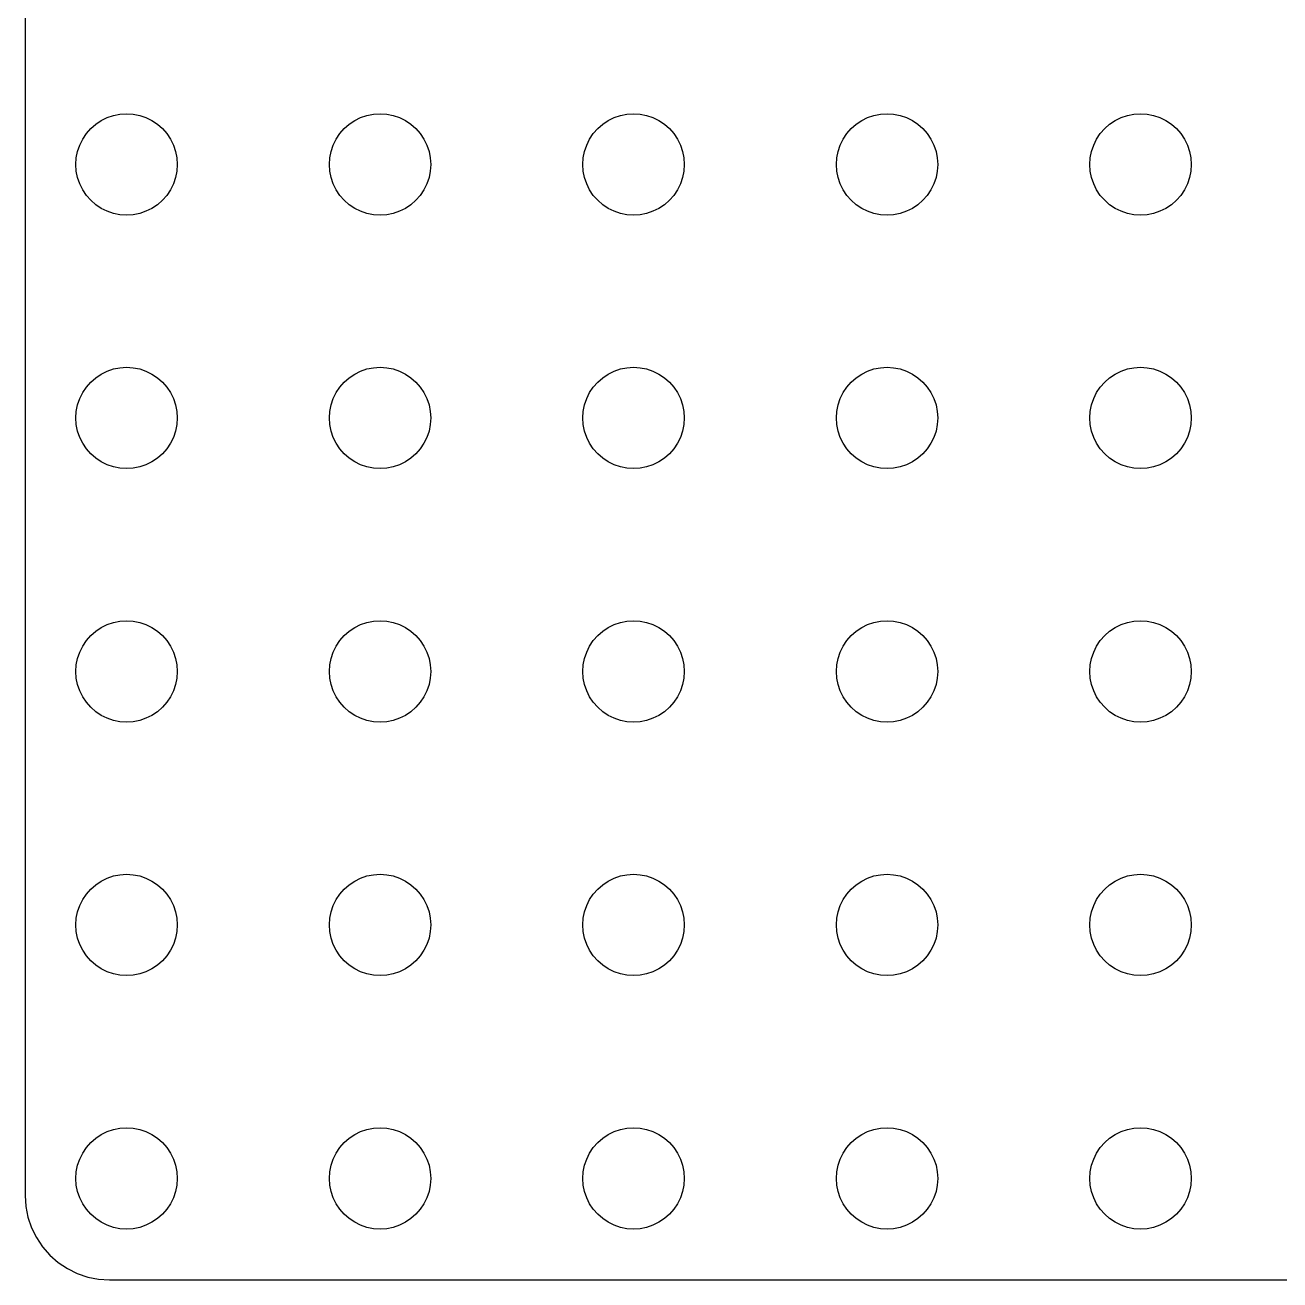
# Model space of a CAD drawing. Header units: metres. Extents: x -149 to 149, y -149 to 149.
# Drawn here: x -148.5 to -74.3, y -148.5 to -74.3 of the extents above; entities that cross this region are included whole.
import ezdxf

# ---------------------------------------------------------------- set-up
doc = ezdxf.new("R2010")
doc.units = ezdxf.units.M

msp = doc.modelspace()

# ---------------------------------------------------------------- linework, layer by layer
for p, q in [((-148.505, 143.505), (-148.505, -143.505)), ((-144.621, -80.3787), (-144.326, -80.1199)), ((-144.326, -80.1199), (-144, -79.9019)), ((-144, -79.9019), (-143.648, -79.7284)), ((-143.648, -79.7284), (-143.276, -79.6022)), ((-143.276, -79.6022), (-142.892, -79.5257)), ((-142.892, -79.5257), (-142.5, -79.5)), ((-142.5, -79.5), (-142.108, -79.5257)), ((-142.108, -79.5257), (-141.724, -79.6022)), ((-141.724, -79.6022), (-141.352, -79.7284)), ((-141.352, -79.7284), (-141, -79.9019)), ((-141, -79.9019), (-140.674, -80.1199)), ((-140.674, -80.1199), (-140.379, -80.3787)), ((-129.621, -80.3787), (-129.326, -80.1199)), ((-129.326, -80.1199), (-129, -79.9019)), ((-129, -79.9019), (-128.648, -79.7284)), ((-128.648, -79.7284), (-128.276, -79.6022)), ((-128.276, -79.6022), (-127.892, -79.5257)), ((-127.892, -79.5257), (-127.5, -79.5)), ((-127.5, -79.5), (-127.108, -79.5257)), ((-127.108, -79.5257), (-126.724, -79.6022)), ((-126.724, -79.6022), (-126.352, -79.7284)), ((-126.352, -79.7284), (-126, -79.9019)), ((-126, -79.9019), (-125.674, -80.1199)), ((-125.674, -80.1199), (-125.379, -80.3787)), ((-114.621, -80.3787), (-114.326, -80.1199)), ((-114.326, -80.1199), (-114, -79.9019)), ((-114, -79.9019), (-113.648, -79.7284)), ((-113.648, -79.7284), (-113.276, -79.6022)), ((-113.276, -79.6022), (-112.892, -79.5257)), ((-112.892, -79.5257), (-112.5, -79.5)), ((-112.5, -79.5), (-112.108, -79.5257)), ((-112.108, -79.5257), (-111.724, -79.6022)), ((-111.724, -79.6022), (-111.352, -79.7284)), ((-111.352, -79.7284), (-111, -79.9019)), ((-111, -79.9019), (-110.674, -80.1199)), ((-110.674, -80.1199), (-110.379, -80.3787)), ((-99.6213, -80.3787), (-99.3263, -80.1199)), ((-99.3263, -80.1199), (-99, -79.9019)), ((-99, -79.9019), (-98.648, -79.7284)), ((-98.648, -79.7284), (-98.2765, -79.6022)), ((-98.2765, -79.6022), (-97.8916, -79.5257)), ((-97.8916, -79.5257), (-97.5, -79.5)), ((-97.5, -79.5), (-97.1084, -79.5257)), ((-97.1084, -79.5257), (-96.7235, -79.6022)), ((-96.7235, -79.6022), (-96.3519, -79.7284)), ((-96.3519, -79.7284), (-96, -79.9019)), ((-96, -79.9019), (-95.6737, -80.1199)), ((-95.6737, -80.1199), (-95.3787, -80.3787)), ((-84.6213, -80.3787), (-84.3263, -80.1199)), ((-84.3263, -80.1199), (-84, -79.9019)), ((-84, -79.9019), (-83.648, -79.7284)), ((-83.648, -79.7284), (-83.2765, -79.6022)), ((-83.2765, -79.6022), (-82.8916, -79.5257)), ((-82.8916, -79.5257), (-82.5, -79.5)), ((-82.5, -79.5), (-82.1084, -79.5257)), ((-82.1084, -79.5257), (-81.7235, -79.6022)), ((-81.7235, -79.6022), (-81.3519, -79.7284)), ((-81.3519, -79.7284), (-81, -79.9019)), ((-81, -79.9019), (-80.6737, -80.1199)), ((-80.6737, -80.1199), (-80.3787, -80.3787)), ((-145.098, -81), (-144.88, -80.6737)), ((-144.88, -80.6737), (-144.621, -80.3787)), ((-140.379, -80.3787), (-140.12, -80.6737)), ((-140.12, -80.6737), (-139.902, -81)), ((-130.098, -81), (-129.88, -80.6737)), ((-129.88, -80.6737), (-129.621, -80.3787)), ((-125.379, -80.3787), (-125.12, -80.6737)), ((-125.12, -80.6737), (-124.902, -81)), ((-115.098, -81), (-114.88, -80.6737)), ((-114.88, -80.6737), (-114.621, -80.3787)), ((-110.379, -80.3787), (-110.12, -80.6737)), ((-110.12, -80.6737), (-109.902, -81)), ((-100.098, -81), (-99.8801, -80.6737)), ((-99.8801, -80.6737), (-99.6213, -80.3787)), ((-95.3787, -80.3787), (-95.1199, -80.6737)), ((-95.1199, -80.6737), (-94.9019, -81)), ((-85.0981, -81), (-84.8801, -80.6737)), ((-84.8801, -80.6737), (-84.6213, -80.3787)), ((-80.3787, -80.3787), (-80.1199, -80.6737)), ((-80.1199, -80.6737), (-79.9019, -81)), ((-145.398, -81.7235), (-145.272, -81.3519)), ((-145.272, -81.3519), (-145.098, -81)), ((-139.902, -81), (-139.728, -81.3519)), ((-139.728, -81.3519), (-139.602, -81.7235)), ((-130.398, -81.7235), (-130.272, -81.3519)), ((-130.272, -81.3519), (-130.098, -81)), ((-124.902, -81), (-124.728, -81.3519)), ((-124.728, -81.3519), (-124.602, -81.7235)), ((-115.398, -81.7235), (-115.272, -81.3519)), ((-115.272, -81.3519), (-115.098, -81)), ((-109.902, -81), (-109.728, -81.3519)), ((-109.728, -81.3519), (-109.602, -81.7235)), ((-100.398, -81.7235), (-100.272, -81.3519)), ((-100.272, -81.3519), (-100.098, -81)), ((-94.9019, -81), (-94.7284, -81.3519)), ((-94.7284, -81.3519), (-94.6022, -81.7235)), ((-85.3978, -81.7235), (-85.2716, -81.3519)), ((-85.2716, -81.3519), (-85.0981, -81)), ((-79.9019, -81), (-79.7284, -81.3519)), ((-79.7284, -81.3519), (-79.6022, -81.7235)), ((-145.5, -82.5), (-145.474, -82.1084)), ((-145.474, -82.1084), (-145.398, -81.7235)), ((-139.602, -81.7235), (-139.526, -82.1084)), ((-139.526, -82.1084), (-139.5, -82.5)), ((-130.5, -82.5), (-130.474, -82.1084)), ((-130.474, -82.1084), (-130.398, -81.7235)), ((-124.602, -81.7235), (-124.526, -82.1084)), ((-124.526, -82.1084), (-124.5, -82.5)), ((-115.5, -82.5), (-115.474, -82.1084)), ((-115.474, -82.1084), (-115.398, -81.7235)), ((-109.602, -81.7235), (-109.526, -82.1084)), ((-109.526, -82.1084), (-109.5, -82.5)), ((-100.5, -82.5), (-100.474, -82.1084)), ((-100.474, -82.1084), (-100.398, -81.7235)), ((-94.6022, -81.7235), (-94.5257, -82.1084)), ((-94.5257, -82.1084), (-94.5, -82.5)), ((-85.5, -82.5), (-85.4743, -82.1084)), ((-85.4743, -82.1084), (-85.3978, -81.7235)), ((-79.6022, -81.7235), (-79.5257, -82.1084)), ((-79.5257, -82.1084), (-79.5, -82.5)), ((-145.474, -82.8916), (-145.5, -82.5)), ((-145.398, -83.2765), (-145.474, -82.8916)), ((-139.526, -82.8916), (-139.602, -83.2765)), ((-139.5, -82.5), (-139.526, -82.8916)), ((-130.474, -82.8916), (-130.5, -82.5)), ((-130.398, -83.2765), (-130.474, -82.8916)), ((-124.526, -82.8916), (-124.602, -83.2765)), ((-124.5, -82.5), (-124.526, -82.8916)), ((-115.474, -82.8916), (-115.5, -82.5)), ((-115.398, -83.2765), (-115.474, -82.8916)), ((-109.526, -82.8916), (-109.602, -83.2765)), ((-109.5, -82.5), (-109.526, -82.8916)), ((-100.474, -82.8916), (-100.5, -82.5)), ((-100.398, -83.2765), (-100.474, -82.8916)), ((-94.5257, -82.8916), (-94.6022, -83.2765)), ((-94.5, -82.5), (-94.5257, -82.8916)), ((-85.4743, -82.8916), (-85.5, -82.5)), ((-85.3978, -83.2765), (-85.4743, -82.8916)), ((-79.5257, -82.8916), (-79.6022, -83.2765)), ((-79.5, -82.5), (-79.5257, -82.8916)), ((-145.272, -83.648), (-145.398, -83.2765)), ((-145.098, -84), (-145.272, -83.648)), ((-139.728, -83.648), (-139.902, -84)), ((-139.602, -83.2765), (-139.728, -83.648)), ((-130.272, -83.648), (-130.398, -83.2765)), ((-130.098, -84), (-130.272, -83.648)), ((-124.728, -83.648), (-124.902, -84)), ((-124.602, -83.2765), (-124.728, -83.648)), ((-115.272, -83.648), (-115.398, -83.2765)), ((-115.098, -84), (-115.272, -83.648)), ((-109.728, -83.648), (-109.902, -84)), ((-109.602, -83.2765), (-109.728, -83.648)), ((-100.272, -83.648), (-100.398, -83.2765)), ((-100.098, -84), (-100.272, -83.648)), ((-94.7284, -83.648), (-94.9019, -84)), ((-94.6022, -83.2765), (-94.7284, -83.648)), ((-85.2716, -83.648), (-85.3978, -83.2765)), ((-85.0981, -84), (-85.2716, -83.648)), ((-79.7284, -83.648), (-79.9019, -84)), ((-79.6022, -83.2765), (-79.7284, -83.648)), ((-144.88, -84.3263), (-145.098, -84)), ((-144.621, -84.6213), (-144.88, -84.3263)), ((-144.326, -84.8801), (-144.621, -84.6213)), ((-140.379, -84.6213), (-140.674, -84.8801)), ((-140.12, -84.3263), (-140.379, -84.6213)), ((-139.902, -84), (-140.12, -84.3263)), ((-129.88, -84.3263), (-130.098, -84)), ((-129.621, -84.6213), (-129.88, -84.3263)), ((-129.326, -84.8801), (-129.621, -84.6213)), ((-125.379, -84.6213), (-125.674, -84.8801)), ((-125.12, -84.3263), (-125.379, -84.6213)), ((-124.902, -84), (-125.12, -84.3263)), ((-114.88, -84.3263), (-115.098, -84)), ((-114.621, -84.6213), (-114.88, -84.3263)), ((-114.326, -84.8801), (-114.621, -84.6213)), ((-110.379, -84.6213), (-110.674, -84.8801)), ((-110.12, -84.3263), (-110.379, -84.6213)), ((-109.902, -84), (-110.12, -84.3263)), ((-99.8801, -84.3263), (-100.098, -84)), ((-99.6213, -84.6213), (-99.8801, -84.3263)), ((-99.3263, -84.8801), (-99.6213, -84.6213)), ((-95.3787, -84.6213), (-95.6737, -84.8801)), ((-95.1199, -84.3263), (-95.3787, -84.6213)), ((-94.9019, -84), (-95.1199, -84.3263)), ((-84.8801, -84.3263), (-85.0981, -84)), ((-84.6213, -84.6213), (-84.8801, -84.3263)), ((-84.3263, -84.8801), (-84.6213, -84.6213)), ((-80.3787, -84.6213), (-80.6737, -84.8801)), ((-80.1199, -84.3263), (-80.3787, -84.6213)), ((-79.9019, -84), (-80.1199, -84.3263)), ((-144, -85.0981), (-144.326, -84.8801)), ((-143.648, -85.2716), (-144, -85.0981)), ((-143.276, -85.3978), (-143.648, -85.2716)), ((-141.352, -85.2716), (-141.724, -85.3978)), ((-141, -85.0981), (-141.352, -85.2716)), ((-140.674, -84.8801), (-141, -85.0981)), ((-129, -85.0981), (-129.326, -84.8801)), ((-128.648, -85.2716), (-129, -85.0981)), ((-128.276, -85.3978), (-128.648, -85.2716)), ((-126.352, -85.2716), (-126.724, -85.3978)), ((-126, -85.0981), (-126.352, -85.2716)), ((-125.674, -84.8801), (-126, -85.0981)), ((-114, -85.0981), (-114.326, -84.8801)), ((-113.648, -85.2716), (-114, -85.0981)), ((-113.276, -85.3978), (-113.648, -85.2716)), ((-111.352, -85.2716), (-111.724, -85.3978)), ((-111, -85.0981), (-111.352, -85.2716)), ((-110.674, -84.8801), (-111, -85.0981)), ((-99, -85.0981), (-99.3263, -84.8801)), ((-98.648, -85.2716), (-99, -85.0981)), ((-98.2765, -85.3978), (-98.648, -85.2716)), ((-96.3519, -85.2716), (-96.7235, -85.3978)), ((-96, -85.0981), (-96.3519, -85.2716)), ((-95.6737, -84.8801), (-96, -85.0981)), ((-84, -85.0981), (-84.3263, -84.8801)), ((-83.648, -85.2716), (-84, -85.0981)), ((-83.2765, -85.3978), (-83.648, -85.2716)), ((-81.3519, -85.2716), (-81.7235, -85.3978)), ((-81, -85.0981), (-81.3519, -85.2716)), ((-80.6737, -84.8801), (-81, -85.0981)), ((-142.892, -85.4743), (-143.276, -85.3978)), ((-142.5, -85.5), (-142.892, -85.4743)), ((-142.108, -85.4743), (-142.5, -85.5)), ((-141.724, -85.3978), (-142.108, -85.4743)), ((-127.892, -85.4743), (-128.276, -85.3978)), ((-127.5, -85.5), (-127.892, -85.4743)), ((-127.108, -85.4743), (-127.5, -85.5)), ((-126.724, -85.3978), (-127.108, -85.4743)), ((-112.892, -85.4743), (-113.276, -85.3978)), ((-112.5, -85.5), (-112.892, -85.4743)), ((-112.108, -85.4743), (-112.5, -85.5)), ((-111.724, -85.3978), (-112.108, -85.4743)), ((-97.8916, -85.4743), (-98.2765, -85.3978)), ((-97.5, -85.5), (-97.8916, -85.4743)), ((-97.1084, -85.4743), (-97.5, -85.5)), ((-96.7235, -85.3978), (-97.1084, -85.4743)), ((-82.8916, -85.4743), (-83.2765, -85.3978)), ((-82.5, -85.5), (-82.8916, -85.4743)), ((-82.1084, -85.4743), (-82.5, -85.5)), ((-81.7235, -85.3978), (-82.1084, -85.4743)), ((-144.326, -95.1199), (-144, -94.9019)), ((-144, -94.9019), (-143.648, -94.7284)), ((-143.648, -94.7284), (-143.276, -94.6022)), ((-143.276, -94.6022), (-142.892, -94.5257)), ((-142.892, -94.5257), (-142.5, -94.5)), ((-142.5, -94.5), (-142.108, -94.5257)), ((-142.108, -94.5257), (-141.724, -94.6022)), ((-141.724, -94.6022), (-141.352, -94.7284)), ((-141.352, -94.7284), (-141, -94.9019)), ((-141, -94.9019), (-140.674, -95.1199)), ((-129.326, -95.1199), (-129, -94.9019)), ((-129, -94.9019), (-128.648, -94.7284)), ((-128.648, -94.7284), (-128.276, -94.6022)), ((-128.276, -94.6022), (-127.892, -94.5257)), ((-127.892, -94.5257), (-127.5, -94.5)), ((-127.5, -94.5), (-127.108, -94.5257)), ((-127.108, -94.5257), (-126.724, -94.6022)), ((-126.724, -94.6022), (-126.352, -94.7284)), ((-126.352, -94.7284), (-126, -94.9019)), ((-126, -94.9019), (-125.674, -95.1199)), ((-114.326, -95.1199), (-114, -94.9019)), ((-114, -94.9019), (-113.648, -94.7284)), ((-113.648, -94.7284), (-113.276, -94.6022)), ((-113.276, -94.6022), (-112.892, -94.5257)), ((-112.892, -94.5257), (-112.5, -94.5)), ((-112.5, -94.5), (-112.108, -94.5257)), ((-112.108, -94.5257), (-111.724, -94.6022)), ((-111.724, -94.6022), (-111.352, -94.7284)), ((-111.352, -94.7284), (-111, -94.9019)), ((-111, -94.9019), (-110.674, -95.1199)), ((-99.3263, -95.1199), (-99, -94.9019)), ((-99, -94.9019), (-98.648, -94.7284)), ((-98.648, -94.7284), (-98.2765, -94.6022)), ((-98.2765, -94.6022), (-97.8916, -94.5257)), ((-97.8916, -94.5257), (-97.5, -94.5)), ((-97.5, -94.5), (-97.1084, -94.5257)), ((-97.1084, -94.5257), (-96.7235, -94.6022)), ((-96.7235, -94.6022), (-96.3519, -94.7284)), ((-96.3519, -94.7284), (-96, -94.9019)), ((-96, -94.9019), (-95.6737, -95.1199)), ((-84.3263, -95.1199), (-84, -94.9019)), ((-84, -94.9019), (-83.648, -94.7284)), ((-83.648, -94.7284), (-83.2765, -94.6022)), ((-83.2765, -94.6022), (-82.8916, -94.5257)), ((-82.8916, -94.5257), (-82.5, -94.5)), ((-82.5, -94.5), (-82.1084, -94.5257)), ((-82.1084, -94.5257), (-81.7235, -94.6022)), ((-81.7235, -94.6022), (-81.3519, -94.7284)), ((-81.3519, -94.7284), (-81, -94.9019)), ((-81, -94.9019), (-80.6737, -95.1199)), ((-145.098, -96), (-144.88, -95.6737)), ((-144.88, -95.6737), (-144.621, -95.3787)), ((-144.621, -95.3787), (-144.326, -95.1199)), ((-140.674, -95.1199), (-140.379, -95.3787)), ((-140.379, -95.3787), (-140.12, -95.6737)), ((-140.12, -95.6737), (-139.902, -96)), ((-130.098, -96), (-129.88, -95.6737)), ((-129.88, -95.6737), (-129.621, -95.3787)), ((-129.621, -95.3787), (-129.326, -95.1199)), ((-125.674, -95.1199), (-125.379, -95.3787)), ((-125.379, -95.3787), (-125.12, -95.6737)), ((-125.12, -95.6737), (-124.902, -96)), ((-115.098, -96), (-114.88, -95.6737)), ((-114.88, -95.6737), (-114.621, -95.3787)), ((-114.621, -95.3787), (-114.326, -95.1199)), ((-110.674, -95.1199), (-110.379, -95.3787)), ((-110.379, -95.3787), (-110.12, -95.6737)), ((-110.12, -95.6737), (-109.902, -96)), ((-100.098, -96), (-99.8801, -95.6737)), ((-99.8801, -95.6737), (-99.6213, -95.3787)), ((-99.6213, -95.3787), (-99.3263, -95.1199)), ((-95.6737, -95.1199), (-95.3787, -95.3787)), ((-95.3787, -95.3787), (-95.1199, -95.6737)), ((-95.1199, -95.6737), (-94.9019, -96)), ((-85.0981, -96), (-84.8801, -95.6737)), ((-84.8801, -95.6737), (-84.6213, -95.3787)), ((-84.6213, -95.3787), (-84.3263, -95.1199)), ((-80.6737, -95.1199), (-80.3787, -95.3787)), ((-80.3787, -95.3787), (-80.1199, -95.6737)), ((-80.1199, -95.6737), (-79.9019, -96)), ((-145.398, -96.7235), (-145.272, -96.3519)), ((-145.272, -96.3519), (-145.098, -96)), ((-139.902, -96), (-139.728, -96.3519)), ((-139.728, -96.3519), (-139.602, -96.7235)), ((-130.398, -96.7235), (-130.272, -96.3519)), ((-130.272, -96.3519), (-130.098, -96)), ((-124.902, -96), (-124.728, -96.3519)), ((-124.728, -96.3519), (-124.602, -96.7235)), ((-115.398, -96.7235), (-115.272, -96.3519)), ((-115.272, -96.3519), (-115.098, -96)), ((-109.902, -96), (-109.728, -96.3519)), ((-109.728, -96.3519), (-109.602, -96.7235)), ((-100.398, -96.7235), (-100.272, -96.3519)), ((-100.272, -96.3519), (-100.098, -96)), ((-94.9019, -96), (-94.7284, -96.3519)), ((-94.7284, -96.3519), (-94.6022, -96.7235)), ((-85.3978, -96.7235), (-85.2716, -96.3519)), ((-85.2716, -96.3519), (-85.0981, -96)), ((-79.9019, -96), (-79.7284, -96.3519)), ((-79.7284, -96.3519), (-79.6022, -96.7235)), ((-145.5, -97.5), (-145.474, -97.1084)), ((-145.474, -97.1084), (-145.398, -96.7235)), ((-139.602, -96.7235), (-139.526, -97.1084)), ((-139.526, -97.1084), (-139.5, -97.5)), ((-130.5, -97.5), (-130.474, -97.1084)), ((-130.474, -97.1084), (-130.398, -96.7235)), ((-124.602, -96.7235), (-124.526, -97.1084)), ((-124.526, -97.1084), (-124.5, -97.5)), ((-115.5, -97.5), (-115.474, -97.1084)), ((-115.474, -97.1084), (-115.398, -96.7235)), ((-109.602, -96.7235), (-109.526, -97.1084)), ((-109.526, -97.1084), (-109.5, -97.5)), ((-100.5, -97.5), (-100.474, -97.1084)), ((-100.474, -97.1084), (-100.398, -96.7235)), ((-94.6022, -96.7235), (-94.5257, -97.1084)), ((-94.5257, -97.1084), (-94.5, -97.5)), ((-85.5, -97.5), (-85.4743, -97.1084)), ((-85.4743, -97.1084), (-85.3978, -96.7235)), ((-79.6022, -96.7235), (-79.5257, -97.1084)), ((-79.5257, -97.1084), (-79.5, -97.5)), ((-145.474, -97.8916), (-145.5, -97.5)), ((-145.398, -98.2765), (-145.474, -97.8916)), ((-139.526, -97.8916), (-139.602, -98.2765)), ((-139.5, -97.5), (-139.526, -97.8916)), ((-130.474, -97.8916), (-130.5, -97.5)), ((-130.398, -98.2765), (-130.474, -97.8916)), ((-124.526, -97.8916), (-124.602, -98.2765)), ((-124.5, -97.5), (-124.526, -97.8916)), ((-115.474, -97.8916), (-115.5, -97.5)), ((-115.398, -98.2765), (-115.474, -97.8916)), ((-109.526, -97.8916), (-109.602, -98.2765)), ((-109.5, -97.5), (-109.526, -97.8916)), ((-100.474, -97.8916), (-100.5, -97.5)), ((-100.398, -98.2765), (-100.474, -97.8916)), ((-94.5257, -97.8916), (-94.6022, -98.2765)), ((-94.5, -97.5), (-94.5257, -97.8916)), ((-85.4743, -97.8916), (-85.5, -97.5)), ((-85.3978, -98.2765), (-85.4743, -97.8916)), ((-79.5257, -97.8916), (-79.6022, -98.2765)), ((-79.5, -97.5), (-79.5257, -97.8916)), ((-145.272, -98.648), (-145.398, -98.2765)), ((-145.098, -99), (-145.272, -98.648)), ((-139.728, -98.648), (-139.902, -99)), ((-139.602, -98.2765), (-139.728, -98.648)), ((-130.272, -98.648), (-130.398, -98.2765)), ((-130.098, -99), (-130.272, -98.648)), ((-124.728, -98.648), (-124.902, -99)), ((-124.602, -98.2765), (-124.728, -98.648)), ((-115.272, -98.648), (-115.398, -98.2765)), ((-115.098, -99), (-115.272, -98.648)), ((-109.728, -98.648), (-109.902, -99)), ((-109.602, -98.2765), (-109.728, -98.648)), ((-100.272, -98.648), (-100.398, -98.2765)), ((-100.098, -99), (-100.272, -98.648)), ((-94.7284, -98.648), (-94.9019, -99)), ((-94.6022, -98.2765), (-94.7284, -98.648)), ((-85.2716, -98.648), (-85.3978, -98.2765)), ((-85.0981, -99), (-85.2716, -98.648)), ((-79.7284, -98.648), (-79.9019, -99)), ((-79.6022, -98.2765), (-79.7284, -98.648)), ((-144.88, -99.3263), (-145.098, -99)), ((-144.621, -99.6213), (-144.88, -99.3263)), ((-140.12, -99.3263), (-140.379, -99.6213)), ((-139.902, -99), (-140.12, -99.3263)), ((-129.88, -99.3263), (-130.098, -99)), ((-129.621, -99.6213), (-129.88, -99.3263)), ((-125.12, -99.3263), (-125.379, -99.6213)), ((-124.902, -99), (-125.12, -99.3263)), ((-114.88, -99.3263), (-115.098, -99)), ((-114.621, -99.6213), (-114.88, -99.3263)), ((-110.12, -99.3263), (-110.379, -99.6213)), ((-109.902, -99), (-110.12, -99.3263)), ((-99.8801, -99.3263), (-100.098, -99)), ((-99.6213, -99.6213), (-99.8801, -99.3263)), ((-95.1199, -99.3263), (-95.3787, -99.6213)), ((-94.9019, -99), (-95.1199, -99.3263)), ((-84.8801, -99.3263), (-85.0981, -99)), ((-84.6213, -99.6213), (-84.8801, -99.3263)), ((-80.1199, -99.3263), (-80.3787, -99.6213)), ((-79.9019, -99), (-80.1199, -99.3263)), ((-144.326, -99.8801), (-144.621, -99.6213)), ((-144, -100.098), (-144.326, -99.8801)), ((-143.648, -100.272), (-144, -100.098)), ((-141, -100.098), (-141.352, -100.272)), ((-140.674, -99.8801), (-141, -100.098)), ((-140.379, -99.6213), (-140.674, -99.8801)), ((-129.326, -99.8801), (-129.621, -99.6213)), ((-129, -100.098), (-129.326, -99.8801)), ((-128.648, -100.272), (-129, -100.098)), ((-126, -100.098), (-126.352, -100.272)), ((-125.674, -99.8801), (-126, -100.098)), ((-125.379, -99.6213), (-125.674, -99.8801)), ((-114.326, -99.8801), (-114.621, -99.6213)), ((-114, -100.098), (-114.326, -99.8801)), ((-113.648, -100.272), (-114, -100.098)), ((-111, -100.098), (-111.352, -100.272)), ((-110.674, -99.8801), (-111, -100.098)), ((-110.379, -99.6213), (-110.674, -99.8801)), ((-99.3263, -99.8801), (-99.6213, -99.6213)), ((-99, -100.098), (-99.3263, -99.8801)), ((-98.648, -100.272), (-99, -100.098)), ((-96, -100.098), (-96.3519, -100.272)), ((-95.6737, -99.8801), (-96, -100.098)), ((-95.3787, -99.6213), (-95.6737, -99.8801)), ((-84.3263, -99.8801), (-84.6213, -99.6213)), ((-84, -100.098), (-84.3263, -99.8801)), ((-83.648, -100.272), (-84, -100.098)), ((-81, -100.098), (-81.3519, -100.272)), ((-80.6737, -99.8801), (-81, -100.098)), ((-80.3787, -99.6213), (-80.6737, -99.8801)), ((-143.276, -100.398), (-143.648, -100.272)), ((-142.892, -100.474), (-143.276, -100.398)), ((-142.5, -100.5), (-142.892, -100.474)), ((-142.108, -100.474), (-142.5, -100.5)), ((-141.724, -100.398), (-142.108, -100.474)), ((-141.352, -100.272), (-141.724, -100.398)), ((-128.276, -100.398), (-128.648, -100.272)), ((-127.892, -100.474), (-128.276, -100.398)), ((-127.5, -100.5), (-127.892, -100.474)), ((-127.108, -100.474), (-127.5, -100.5)), ((-126.724, -100.398), (-127.108, -100.474)), ((-126.352, -100.272), (-126.724, -100.398)), ((-113.276, -100.398), (-113.648, -100.272)), ((-112.892, -100.474), (-113.276, -100.398)), ((-112.5, -100.5), (-112.892, -100.474)), ((-112.108, -100.474), (-112.5, -100.5)), ((-111.724, -100.398), (-112.108, -100.474)), ((-111.352, -100.272), (-111.724, -100.398)), ((-98.2765, -100.398), (-98.648, -100.272)), ((-97.8916, -100.474), (-98.2765, -100.398)), ((-97.5, -100.5), (-97.8916, -100.474)), ((-97.1084, -100.474), (-97.5, -100.5)), ((-96.7235, -100.398), (-97.1084, -100.474)), ((-96.3519, -100.272), (-96.7235, -100.398)), ((-83.2765, -100.398), (-83.648, -100.272)), ((-82.8916, -100.474), (-83.2765, -100.398)), ((-82.5, -100.5), (-82.8916, -100.474)), ((-82.1084, -100.474), (-82.5, -100.5)), ((-81.7235, -100.398), (-82.1084, -100.474)), ((-81.3519, -100.272), (-81.7235, -100.398)), ((-144, -109.902), (-143.648, -109.728)), ((-143.648, -109.728), (-143.276, -109.602)), ((-143.276, -109.602), (-142.892, -109.526)), ((-142.892, -109.526), (-142.5, -109.5)), ((-142.5, -109.5), (-142.108, -109.526)), ((-142.108, -109.526), (-141.724, -109.602)), ((-141.724, -109.602), (-141.352, -109.728)), ((-141.352, -109.728), (-141, -109.902)), ((-129, -109.902), (-128.648, -109.728)), ((-128.648, -109.728), (-128.276, -109.602)), ((-128.276, -109.602), (-127.892, -109.526)), ((-127.892, -109.526), (-127.5, -109.5)), ((-127.5, -109.5), (-127.108, -109.526)), ((-127.108, -109.526), (-126.724, -109.602)), ((-126.724, -109.602), (-126.352, -109.728)), ((-126.352, -109.728), (-126, -109.902)), ((-114, -109.902), (-113.648, -109.728)), ((-113.648, -109.728), (-113.276, -109.602)), ((-113.276, -109.602), (-112.892, -109.526)), ((-112.892, -109.526), (-112.5, -109.5)), ((-112.5, -109.5), (-112.108, -109.526)), ((-112.108, -109.526), (-111.724, -109.602)), ((-111.724, -109.602), (-111.352, -109.728)), ((-111.352, -109.728), (-111, -109.902)), ((-99, -109.902), (-98.648, -109.728)), ((-98.648, -109.728), (-98.2765, -109.602)), ((-98.2765, -109.602), (-97.8916, -109.526)), ((-97.8916, -109.526), (-97.5, -109.5)), ((-97.5, -109.5), (-97.1084, -109.526)), ((-97.1084, -109.526), (-96.7235, -109.602)), ((-96.7235, -109.602), (-96.3519, -109.728)), ((-96.3519, -109.728), (-96, -109.902)), ((-84, -109.902), (-83.648, -109.728)), ((-83.648, -109.728), (-83.2765, -109.602)), ((-83.2765, -109.602), (-82.8916, -109.526)), ((-82.8916, -109.526), (-82.5, -109.5)), ((-82.5, -109.5), (-82.1084, -109.526)), ((-82.1084, -109.526), (-81.7235, -109.602)), ((-81.7235, -109.602), (-81.3519, -109.728)), ((-81.3519, -109.728), (-81, -109.902)), ((-144.88, -110.674), (-144.621, -110.379)), ((-144.621, -110.379), (-144.326, -110.12)), ((-144.326, -110.12), (-144, -109.902)), ((-141, -109.902), (-140.674, -110.12)), ((-140.674, -110.12), (-140.379, -110.379)), ((-140.379, -110.379), (-140.12, -110.674)), ((-129.88, -110.674), (-129.621, -110.379)), ((-129.621, -110.379), (-129.326, -110.12)), ((-129.326, -110.12), (-129, -109.902)), ((-126, -109.902), (-125.674, -110.12)), ((-125.674, -110.12), (-125.379, -110.379)), ((-125.379, -110.379), (-125.12, -110.674)), ((-114.88, -110.674), (-114.621, -110.379)), ((-114.621, -110.379), (-114.326, -110.12)), ((-114.326, -110.12), (-114, -109.902)), ((-111, -109.902), (-110.674, -110.12)), ((-110.674, -110.12), (-110.379, -110.379)), ((-110.379, -110.379), (-110.12, -110.674)), ((-99.8801, -110.674), (-99.6213, -110.379)), ((-99.6213, -110.379), (-99.3263, -110.12)), ((-99.3263, -110.12), (-99, -109.902)), ((-96, -109.902), (-95.6737, -110.12)), ((-95.6737, -110.12), (-95.3787, -110.379)), ((-95.3787, -110.379), (-95.1199, -110.674)), ((-84.8801, -110.674), (-84.6213, -110.379)), ((-84.6213, -110.379), (-84.3263, -110.12)), ((-84.3263, -110.12), (-84, -109.902)), ((-81, -109.902), (-80.6737, -110.12)), ((-80.6737, -110.12), (-80.3787, -110.379)), ((-80.3787, -110.379), (-80.1199, -110.674)), ((-145.398, -111.724), (-145.272, -111.352)), ((-145.272, -111.352), (-145.098, -111)), ((-145.098, -111), (-144.88, -110.674)), ((-140.12, -110.674), (-139.902, -111)), ((-139.902, -111), (-139.728, -111.352)), ((-139.728, -111.352), (-139.602, -111.724)), ((-130.398, -111.724), (-130.272, -111.352)), ((-130.272, -111.352), (-130.098, -111)), ((-130.098, -111), (-129.88, -110.674)), ((-125.12, -110.674), (-124.902, -111)), ((-124.902, -111), (-124.728, -111.352)), ((-124.728, -111.352), (-124.602, -111.724)), ((-115.398, -111.724), (-115.272, -111.352)), ((-115.272, -111.352), (-115.098, -111)), ((-115.098, -111), (-114.88, -110.674)), ((-110.12, -110.674), (-109.902, -111)), ((-109.902, -111), (-109.728, -111.352)), ((-109.728, -111.352), (-109.602, -111.724)), ((-100.398, -111.724), (-100.272, -111.352)), ((-100.272, -111.352), (-100.098, -111)), ((-100.098, -111), (-99.8801, -110.674)), ((-95.1199, -110.674), (-94.9019, -111)), ((-94.9019, -111), (-94.7284, -111.352)), ((-94.7284, -111.352), (-94.6022, -111.724)), ((-85.3978, -111.724), (-85.2716, -111.352)), ((-85.2716, -111.352), (-85.0981, -111)), ((-85.0981, -111), (-84.8801, -110.674)), ((-80.1199, -110.674), (-79.9019, -111)), ((-79.9019, -111), (-79.7284, -111.352)), ((-79.7284, -111.352), (-79.6022, -111.724)), ((-145.5, -112.5), (-145.474, -112.108)), ((-145.474, -112.108), (-145.398, -111.724)), ((-139.602, -111.724), (-139.526, -112.108)), ((-139.526, -112.108), (-139.5, -112.5)), ((-130.5, -112.5), (-130.474, -112.108)), ((-130.474, -112.108), (-130.398, -111.724)), ((-124.602, -111.724), (-124.526, -112.108)), ((-124.526, -112.108), (-124.5, -112.5)), ((-115.5, -112.5), (-115.474, -112.108)), ((-115.474, -112.108), (-115.398, -111.724)), ((-109.602, -111.724), (-109.526, -112.108)), ((-109.526, -112.108), (-109.5, -112.5)), ((-100.5, -112.5), (-100.474, -112.108)), ((-100.474, -112.108), (-100.398, -111.724)), ((-94.6022, -111.724), (-94.5257, -112.108)), ((-94.5257, -112.108), (-94.5, -112.5)), ((-85.5, -112.5), (-85.4743, -112.108)), ((-85.4743, -112.108), (-85.3978, -111.724)), ((-79.6022, -111.724), (-79.5257, -112.108)), ((-79.5257, -112.108), (-79.5, -112.5)), ((-145.474, -112.892), (-145.5, -112.5)), ((-139.5, -112.5), (-139.526, -112.892)), ((-130.474, -112.892), (-130.5, -112.5)), ((-124.5, -112.5), (-124.526, -112.892)), ((-115.474, -112.892), (-115.5, -112.5)), ((-109.5, -112.5), (-109.526, -112.892)), ((-100.474, -112.892), (-100.5, -112.5)), ((-94.5, -112.5), (-94.5257, -112.892)), ((-85.4743, -112.892), (-85.5, -112.5)), ((-79.5, -112.5), (-79.5257, -112.892)), ((-145.398, -113.276), (-145.474, -112.892)), ((-145.272, -113.648), (-145.398, -113.276)), ((-139.602, -113.276), (-139.728, -113.648)), ((-139.526, -112.892), (-139.602, -113.276)), ((-130.398, -113.276), (-130.474, -112.892)), ((-130.272, -113.648), (-130.398, -113.276)), ((-124.602, -113.276), (-124.728, -113.648)), ((-124.526, -112.892), (-124.602, -113.276)), ((-115.398, -113.276), (-115.474, -112.892)), ((-115.272, -113.648), (-115.398, -113.276)), ((-109.602, -113.276), (-109.728, -113.648)), ((-109.526, -112.892), (-109.602, -113.276)), ((-100.398, -113.276), (-100.474, -112.892)), ((-100.272, -113.648), (-100.398, -113.276)), ((-94.6022, -113.276), (-94.7284, -113.648)), ((-94.5257, -112.892), (-94.6022, -113.276)), ((-85.3978, -113.276), (-85.4743, -112.892)), ((-85.2716, -113.648), (-85.3978, -113.276)), ((-79.6022, -113.276), (-79.7284, -113.648)), ((-79.5257, -112.892), (-79.6022, -113.276)), ((-145.098, -114), (-145.272, -113.648)), ((-144.88, -114.326), (-145.098, -114)), ((-144.621, -114.621), (-144.88, -114.326)), ((-140.12, -114.326), (-140.379, -114.621)), ((-139.902, -114), (-140.12, -114.326)), ((-139.728, -113.648), (-139.902, -114)), ((-130.098, -114), (-130.272, -113.648)), ((-129.88, -114.326), (-130.098, -114)), ((-129.621, -114.621), (-129.88, -114.326)), ((-125.12, -114.326), (-125.379, -114.621)), ((-124.902, -114), (-125.12, -114.326)), ((-124.728, -113.648), (-124.902, -114)), ((-115.098, -114), (-115.272, -113.648)), ((-114.88, -114.326), (-115.098, -114)), ((-114.621, -114.621), (-114.88, -114.326)), ((-110.12, -114.326), (-110.379, -114.621)), ((-109.902, -114), (-110.12, -114.326)), ((-109.728, -113.648), (-109.902, -114)), ((-100.098, -114), (-100.272, -113.648)), ((-99.8801, -114.326), (-100.098, -114)), ((-99.6213, -114.621), (-99.8801, -114.326)), ((-95.1199, -114.326), (-95.3787, -114.621)), ((-94.9019, -114), (-95.1199, -114.326)), ((-94.7284, -113.648), (-94.9019, -114)), ((-85.0981, -114), (-85.2716, -113.648)), ((-84.8801, -114.326), (-85.0981, -114)), ((-84.6213, -114.621), (-84.8801, -114.326)), ((-80.1199, -114.326), (-80.3787, -114.621)), ((-79.9019, -114), (-80.1199, -114.326)), ((-79.7284, -113.648), (-79.9019, -114)), ((-144.326, -114.88), (-144.621, -114.621)), ((-144, -115.098), (-144.326, -114.88)), ((-140.674, -114.88), (-141, -115.098)), ((-140.379, -114.621), (-140.674, -114.88)), ((-129.326, -114.88), (-129.621, -114.621)), ((-129, -115.098), (-129.326, -114.88)), ((-125.674, -114.88), (-126, -115.098)), ((-125.379, -114.621), (-125.674, -114.88)), ((-114.326, -114.88), (-114.621, -114.621)), ((-114, -115.098), (-114.326, -114.88)), ((-110.674, -114.88), (-111, -115.098)), ((-110.379, -114.621), (-110.674, -114.88)), ((-99.3263, -114.88), (-99.6213, -114.621)), ((-99, -115.098), (-99.3263, -114.88)), ((-95.6737, -114.88), (-96, -115.098)), ((-95.3787, -114.621), (-95.6737, -114.88)), ((-84.3263, -114.88), (-84.6213, -114.621)), ((-84, -115.098), (-84.3263, -114.88)), ((-80.6737, -114.88), (-81, -115.098)), ((-80.3787, -114.621), (-80.6737, -114.88)), ((-143.648, -115.272), (-144, -115.098)), ((-143.276, -115.398), (-143.648, -115.272)), ((-142.892, -115.474), (-143.276, -115.398)), ((-142.5, -115.5), (-142.892, -115.474)), ((-142.108, -115.474), (-142.5, -115.5)), ((-141.724, -115.398), (-142.108, -115.474)), ((-141.352, -115.272), (-141.724, -115.398)), ((-141, -115.098), (-141.352, -115.272)), ((-128.648, -115.272), (-129, -115.098)), ((-128.276, -115.398), (-128.648, -115.272)), ((-127.892, -115.474), (-128.276, -115.398)), ((-127.5, -115.5), (-127.892, -115.474)), ((-127.108, -115.474), (-127.5, -115.5)), ((-126.724, -115.398), (-127.108, -115.474)), ((-126.352, -115.272), (-126.724, -115.398)), ((-126, -115.098), (-126.352, -115.272)), ((-113.648, -115.272), (-114, -115.098)), ((-113.276, -115.398), (-113.648, -115.272)), ((-112.892, -115.474), (-113.276, -115.398)), ((-112.5, -115.5), (-112.892, -115.474)), ((-112.108, -115.474), (-112.5, -115.5)), ((-111.724, -115.398), (-112.108, -115.474)), ((-111.352, -115.272), (-111.724, -115.398)), ((-111, -115.098), (-111.352, -115.272)), ((-98.648, -115.272), (-99, -115.098)), ((-98.2765, -115.398), (-98.648, -115.272)), ((-97.8916, -115.474), (-98.2765, -115.398)), ((-97.5, -115.5), (-97.8916, -115.474)), ((-97.1084, -115.474), (-97.5, -115.5)), ((-96.7235, -115.398), (-97.1084, -115.474)), ((-96.3519, -115.272), (-96.7235, -115.398)), ((-96, -115.098), (-96.3519, -115.272)), ((-83.648, -115.272), (-84, -115.098)), ((-83.2765, -115.398), (-83.648, -115.272)), ((-82.8916, -115.474), (-83.2765, -115.398)), ((-82.5, -115.5), (-82.8916, -115.474)), ((-82.1084, -115.474), (-82.5, -115.5)), ((-81.7235, -115.398), (-82.1084, -115.474)), ((-81.3519, -115.272), (-81.7235, -115.398)), ((-81, -115.098), (-81.3519, -115.272)), ((-144, -124.902), (-143.648, -124.728)), ((-143.648, -124.728), (-143.276, -124.602)), ((-143.276, -124.602), (-142.892, -124.526)), ((-142.892, -124.526), (-142.5, -124.5)), ((-142.5, -124.5), (-142.108, -124.526)), ((-142.108, -124.526), (-141.724, -124.602)), ((-141.724, -124.602), (-141.352, -124.728)), ((-141.352, -124.728), (-141, -124.902)), ((-129, -124.902), (-128.648, -124.728)), ((-128.648, -124.728), (-128.276, -124.602)), ((-128.276, -124.602), (-127.892, -124.526)), ((-127.892, -124.526), (-127.5, -124.5)), ((-127.5, -124.5), (-127.108, -124.526)), ((-127.108, -124.526), (-126.724, -124.602)), ((-126.724, -124.602), (-126.352, -124.728)), ((-126.352, -124.728), (-126, -124.902)), ((-114, -124.902), (-113.648, -124.728)), ((-113.648, -124.728), (-113.276, -124.602)), ((-113.276, -124.602), (-112.892, -124.526)), ((-112.892, -124.526), (-112.5, -124.5)), ((-112.5, -124.5), (-112.108, -124.526)), ((-112.108, -124.526), (-111.724, -124.602)), ((-111.724, -124.602), (-111.352, -124.728)), ((-111.352, -124.728), (-111, -124.902)), ((-99, -124.902), (-98.648, -124.728)), ((-98.648, -124.728), (-98.2765, -124.602)), ((-98.2765, -124.602), (-97.8916, -124.526)), ((-97.8916, -124.526), (-97.5, -124.5)), ((-97.5, -124.5), (-97.1084, -124.526)), ((-97.1084, -124.526), (-96.7235, -124.602)), ((-96.7235, -124.602), (-96.3519, -124.728)), ((-96.3519, -124.728), (-96, -124.902)), ((-84, -124.902), (-83.648, -124.728)), ((-83.648, -124.728), (-83.2765, -124.602)), ((-83.2765, -124.602), (-82.8916, -124.526)), ((-82.8916, -124.526), (-82.5, -124.5)), ((-82.5, -124.5), (-82.1084, -124.526)), ((-82.1084, -124.526), (-81.7235, -124.602)), ((-81.7235, -124.602), (-81.3519, -124.728)), ((-81.3519, -124.728), (-81, -124.902)), ((-144.88, -125.674), (-144.621, -125.379)), ((-144.621, -125.379), (-144.326, -125.12)), ((-144.326, -125.12), (-144, -124.902)), ((-141, -124.902), (-140.674, -125.12)), ((-140.674, -125.12), (-140.379, -125.379)), ((-140.379, -125.379), (-140.12, -125.674)), ((-129.88, -125.674), (-129.621, -125.379)), ((-129.621, -125.379), (-129.326, -125.12)), ((-129.326, -125.12), (-129, -124.902)), ((-126, -124.902), (-125.674, -125.12)), ((-125.674, -125.12), (-125.379, -125.379)), ((-125.379, -125.379), (-125.12, -125.674)), ((-114.88, -125.674), (-114.621, -125.379)), ((-114.621, -125.379), (-114.326, -125.12)), ((-114.326, -125.12), (-114, -124.902)), ((-111, -124.902), (-110.674, -125.12)), ((-110.674, -125.12), (-110.379, -125.379)), ((-110.379, -125.379), (-110.12, -125.674)), ((-99.8801, -125.674), (-99.6213, -125.379)), ((-99.6213, -125.379), (-99.3263, -125.12)), ((-99.3263, -125.12), (-99, -124.902)), ((-96, -124.902), (-95.6737, -125.12)), ((-95.6737, -125.12), (-95.3787, -125.379)), ((-95.3787, -125.379), (-95.1199, -125.674)), ((-84.8801, -125.674), (-84.6213, -125.379)), ((-84.6213, -125.379), (-84.3263, -125.12)), ((-84.3263, -125.12), (-84, -124.902)), ((-81, -124.902), (-80.6737, -125.12)), ((-80.6737, -125.12), (-80.3787, -125.379)), ((-80.3787, -125.379), (-80.1199, -125.674)), ((-145.272, -126.352), (-145.098, -126)), ((-145.098, -126), (-144.88, -125.674)), ((-140.12, -125.674), (-139.902, -126)), ((-139.902, -126), (-139.728, -126.352)), ((-130.272, -126.352), (-130.098, -126)), ((-130.098, -126), (-129.88, -125.674)), ((-125.12, -125.674), (-124.902, -126)), ((-124.902, -126), (-124.728, -126.352)), ((-115.272, -126.352), (-115.098, -126)), ((-115.098, -126), (-114.88, -125.674)), ((-110.12, -125.674), (-109.902, -126)), ((-109.902, -126), (-109.728, -126.352)), ((-100.272, -126.352), (-100.098, -126)), ((-100.098, -126), (-99.8801, -125.674)), ((-95.1199, -125.674), (-94.9019, -126)), ((-94.9019, -126), (-94.7284, -126.352)), ((-85.2716, -126.352), (-85.0981, -126)), ((-85.0981, -126), (-84.8801, -125.674)), ((-80.1199, -125.674), (-79.9019, -126)), ((-79.9019, -126), (-79.7284, -126.352)), ((-145.474, -127.108), (-145.398, -126.724)), ((-145.398, -126.724), (-145.272, -126.352)), ((-139.728, -126.352), (-139.602, -126.724)), ((-139.602, -126.724), (-139.526, -127.108)), ((-130.474, -127.108), (-130.398, -126.724)), ((-130.398, -126.724), (-130.272, -126.352)), ((-124.728, -126.352), (-124.602, -126.724)), ((-124.602, -126.724), (-124.526, -127.108)), ((-115.474, -127.108), (-115.398, -126.724)), ((-115.398, -126.724), (-115.272, -126.352)), ((-109.728, -126.352), (-109.602, -126.724)), ((-109.602, -126.724), (-109.526, -127.108)), ((-100.474, -127.108), (-100.398, -126.724)), ((-100.398, -126.724), (-100.272, -126.352)), ((-94.7284, -126.352), (-94.6022, -126.724)), ((-94.6022, -126.724), (-94.5257, -127.108)), ((-85.4743, -127.108), (-85.3978, -126.724)), ((-85.3978, -126.724), (-85.2716, -126.352)), ((-79.7284, -126.352), (-79.6022, -126.724)), ((-79.6022, -126.724), (-79.5257, -127.108)), ((-145.5, -127.5), (-145.474, -127.108)), ((-145.474, -127.892), (-145.5, -127.5)), ((-139.526, -127.108), (-139.5, -127.5)), ((-139.5, -127.5), (-139.526, -127.892)), ((-130.5, -127.5), (-130.474, -127.108)), ((-130.474, -127.892), (-130.5, -127.5)), ((-124.526, -127.108), (-124.5, -127.5)), ((-124.5, -127.5), (-124.526, -127.892)), ((-115.5, -127.5), (-115.474, -127.108)), ((-115.474, -127.892), (-115.5, -127.5)), ((-109.526, -127.108), (-109.5, -127.5)), ((-109.5, -127.5), (-109.526, -127.892)), ((-100.5, -127.5), (-100.474, -127.108)), ((-100.474, -127.892), (-100.5, -127.5)), ((-94.5257, -127.108), (-94.5, -127.5)), ((-94.5, -127.5), (-94.5257, -127.892)), ((-85.5, -127.5), (-85.4743, -127.108)), ((-85.4743, -127.892), (-85.5, -127.5)), ((-79.5257, -127.108), (-79.5, -127.5)), ((-79.5, -127.5), (-79.5257, -127.892)), ((-145.398, -128.276), (-145.474, -127.892)), ((-145.272, -128.648), (-145.398, -128.276)), ((-139.602, -128.276), (-139.728, -128.648)), ((-139.526, -127.892), (-139.602, -128.276)), ((-130.398, -128.276), (-130.474, -127.892)), ((-130.272, -128.648), (-130.398, -128.276)), ((-124.602, -128.276), (-124.728, -128.648)), ((-124.526, -127.892), (-124.602, -128.276)), ((-115.398, -128.276), (-115.474, -127.892)), ((-115.272, -128.648), (-115.398, -128.276)), ((-109.602, -128.276), (-109.728, -128.648)), ((-109.526, -127.892), (-109.602, -128.276)), ((-100.398, -128.276), (-100.474, -127.892)), ((-100.272, -128.648), (-100.398, -128.276)), ((-94.6022, -128.276), (-94.7284, -128.648)), ((-94.5257, -127.892), (-94.6022, -128.276)), ((-85.3978, -128.276), (-85.4743, -127.892)), ((-85.2716, -128.648), (-85.3978, -128.276)), ((-79.6022, -128.276), (-79.7284, -128.648)), ((-79.5257, -127.892), (-79.6022, -128.276)), ((-145.098, -129), (-145.272, -128.648)), ((-144.88, -129.326), (-145.098, -129)), ((-139.902, -129), (-140.12, -129.326)), ((-139.728, -128.648), (-139.902, -129)), ((-130.098, -129), (-130.272, -128.648)), ((-129.88, -129.326), (-130.098, -129)), ((-124.902, -129), (-125.12, -129.326)), ((-124.728, -128.648), (-124.902, -129)), ((-115.098, -129), (-115.272, -128.648)), ((-114.88, -129.326), (-115.098, -129)), ((-109.902, -129), (-110.12, -129.326)), ((-109.728, -128.648), (-109.902, -129)), ((-100.098, -129), (-100.272, -128.648)), ((-99.8801, -129.326), (-100.098, -129)), ((-94.9019, -129), (-95.1199, -129.326)), ((-94.7284, -128.648), (-94.9019, -129)), ((-85.0981, -129), (-85.2716, -128.648)), ((-84.8801, -129.326), (-85.0981, -129)), ((-79.9019, -129), (-80.1199, -129.326)), ((-79.7284, -128.648), (-79.9019, -129)), ((-144.621, -129.621), (-144.88, -129.326)), ((-144.326, -129.88), (-144.621, -129.621)), ((-144, -130.098), (-144.326, -129.88)), ((-140.674, -129.88), (-141, -130.098)), ((-140.379, -129.621), (-140.674, -129.88)), ((-140.12, -129.326), (-140.379, -129.621)), ((-129.621, -129.621), (-129.88, -129.326)), ((-129.326, -129.88), (-129.621, -129.621)), ((-129, -130.098), (-129.326, -129.88)), ((-125.674, -129.88), (-126, -130.098)), ((-125.379, -129.621), (-125.674, -129.88)), ((-125.12, -129.326), (-125.379, -129.621)), ((-114.621, -129.621), (-114.88, -129.326)), ((-114.326, -129.88), (-114.621, -129.621)), ((-114, -130.098), (-114.326, -129.88)), ((-110.674, -129.88), (-111, -130.098)), ((-110.379, -129.621), (-110.674, -129.88)), ((-110.12, -129.326), (-110.379, -129.621)), ((-99.6213, -129.621), (-99.8801, -129.326)), ((-99.3263, -129.88), (-99.6213, -129.621)), ((-99, -130.098), (-99.3263, -129.88)), ((-95.6737, -129.88), (-96, -130.098)), ((-95.3787, -129.621), (-95.6737, -129.88)), ((-95.1199, -129.326), (-95.3787, -129.621)), ((-84.6213, -129.621), (-84.8801, -129.326)), ((-84.3263, -129.88), (-84.6213, -129.621)), ((-84, -130.098), (-84.3263, -129.88)), ((-80.6737, -129.88), (-81, -130.098)), ((-80.3787, -129.621), (-80.6737, -129.88)), ((-80.1199, -129.326), (-80.3787, -129.621)), ((-143.648, -130.272), (-144, -130.098)), ((-143.276, -130.398), (-143.648, -130.272)), ((-142.892, -130.474), (-143.276, -130.398)), ((-142.5, -130.5), (-142.892, -130.474)), ((-142.108, -130.474), (-142.5, -130.5)), ((-141.724, -130.398), (-142.108, -130.474)), ((-141.352, -130.272), (-141.724, -130.398)), ((-141, -130.098), (-141.352, -130.272)), ((-128.648, -130.272), (-129, -130.098)), ((-128.276, -130.398), (-128.648, -130.272)), ((-127.892, -130.474), (-128.276, -130.398)), ((-127.5, -130.5), (-127.892, -130.474)), ((-127.108, -130.474), (-127.5, -130.5)), ((-126.724, -130.398), (-127.108, -130.474)), ((-126.352, -130.272), (-126.724, -130.398)), ((-126, -130.098), (-126.352, -130.272)), ((-113.648, -130.272), (-114, -130.098)), ((-113.276, -130.398), (-113.648, -130.272)), ((-112.892, -130.474), (-113.276, -130.398)), ((-112.5, -130.5), (-112.892, -130.474)), ((-112.108, -130.474), (-112.5, -130.5)), ((-111.724, -130.398), (-112.108, -130.474)), ((-111.352, -130.272), (-111.724, -130.398)), ((-111, -130.098), (-111.352, -130.272)), ((-98.648, -130.272), (-99, -130.098)), ((-98.2765, -130.398), (-98.648, -130.272)), ((-97.8916, -130.474), (-98.2765, -130.398)), ((-97.5, -130.5), (-97.8916, -130.474)), ((-97.1084, -130.474), (-97.5, -130.5)), ((-96.7235, -130.398), (-97.1084, -130.474)), ((-96.3519, -130.272), (-96.7235, -130.398)), ((-96, -130.098), (-96.3519, -130.272)), ((-83.648, -130.272), (-84, -130.098)), ((-83.2765, -130.398), (-83.648, -130.272)), ((-82.8916, -130.474), (-83.2765, -130.398)), ((-82.5, -130.5), (-82.8916, -130.474)), ((-82.1084, -130.474), (-82.5, -130.5)), ((-81.7235, -130.398), (-82.1084, -130.474)), ((-81.3519, -130.272), (-81.7235, -130.398)), ((-81, -130.098), (-81.3519, -130.272)), ((-143.276, -139.602), (-142.892, -139.526)), ((-142.892, -139.526), (-142.5, -139.5)), ((-142.5, -139.5), (-142.108, -139.526)), ((-142.108, -139.526), (-141.724, -139.602)), ((-128.276, -139.602), (-127.892, -139.526)), ((-127.892, -139.526), (-127.5, -139.5)), ((-127.5, -139.5), (-127.108, -139.526)), ((-127.108, -139.526), (-126.724, -139.602)), ((-113.276, -139.602), (-112.892, -139.526)), ((-112.892, -139.526), (-112.5, -139.5)), ((-112.5, -139.5), (-112.108, -139.526)), ((-112.108, -139.526), (-111.724, -139.602)), ((-98.2765, -139.602), (-97.8916, -139.526)), ((-97.8916, -139.526), (-97.5, -139.5)), ((-97.5, -139.5), (-97.1084, -139.526)), ((-97.1084, -139.526), (-96.7235, -139.602)), ((-83.2765, -139.602), (-82.8916, -139.526)), ((-82.8916, -139.526), (-82.5, -139.5)), ((-82.5, -139.5), (-82.1084, -139.526)), ((-82.1084, -139.526), (-81.7235, -139.602)), ((-144.621, -140.379), (-144.326, -140.12)), ((-144.326, -140.12), (-144, -139.902)), ((-144, -139.902), (-143.648, -139.728)), ((-143.648, -139.728), (-143.276, -139.602)), ((-141.724, -139.602), (-141.352, -139.728)), ((-141.352, -139.728), (-141, -139.902)), ((-141, -139.902), (-140.674, -140.12)), ((-140.674, -140.12), (-140.379, -140.379)), ((-129.621, -140.379), (-129.326, -140.12)), ((-129.326, -140.12), (-129, -139.902)), ((-129, -139.902), (-128.648, -139.728)), ((-128.648, -139.728), (-128.276, -139.602)), ((-126.724, -139.602), (-126.352, -139.728)), ((-126.352, -139.728), (-126, -139.902)), ((-126, -139.902), (-125.674, -140.12)), ((-125.674, -140.12), (-125.379, -140.379)), ((-114.621, -140.379), (-114.326, -140.12)), ((-114.326, -140.12), (-114, -139.902)), ((-114, -139.902), (-113.648, -139.728)), ((-113.648, -139.728), (-113.276, -139.602)), ((-111.724, -139.602), (-111.352, -139.728)), ((-111.352, -139.728), (-111, -139.902)), ((-111, -139.902), (-110.674, -140.12)), ((-110.674, -140.12), (-110.379, -140.379)), ((-99.6213, -140.379), (-99.3263, -140.12)), ((-99.3263, -140.12), (-99, -139.902)), ((-99, -139.902), (-98.648, -139.728)), ((-98.648, -139.728), (-98.2765, -139.602)), ((-96.7235, -139.602), (-96.3519, -139.728)), ((-96.3519, -139.728), (-96, -139.902)), ((-96, -139.902), (-95.6737, -140.12)), ((-95.6737, -140.12), (-95.3787, -140.379)), ((-84.6213, -140.379), (-84.3263, -140.12)), ((-84.3263, -140.12), (-84, -139.902)), ((-84, -139.902), (-83.648, -139.728)), ((-83.648, -139.728), (-83.2765, -139.602)), ((-81.7235, -139.602), (-81.3519, -139.728)), ((-81.3519, -139.728), (-81, -139.902)), ((-81, -139.902), (-80.6737, -140.12)), ((-80.6737, -140.12), (-80.3787, -140.379)), ((-145.272, -141.352), (-145.098, -141)), ((-145.098, -141), (-144.88, -140.674)), ((-144.88, -140.674), (-144.621, -140.379)), ((-140.379, -140.379), (-140.12, -140.674)), ((-140.12, -140.674), (-139.902, -141)), ((-139.902, -141), (-139.728, -141.352)), ((-130.272, -141.352), (-130.098, -141)), ((-130.098, -141), (-129.88, -140.674)), ((-129.88, -140.674), (-129.621, -140.379)), ((-125.379, -140.379), (-125.12, -140.674)), ((-125.12, -140.674), (-124.902, -141)), ((-124.902, -141), (-124.728, -141.352)), ((-115.272, -141.352), (-115.098, -141)), ((-115.098, -141), (-114.88, -140.674)), ((-114.88, -140.674), (-114.621, -140.379)), ((-110.379, -140.379), (-110.12, -140.674)), ((-110.12, -140.674), (-109.902, -141)), ((-109.902, -141), (-109.728, -141.352)), ((-100.272, -141.352), (-100.098, -141)), ((-100.098, -141), (-99.8801, -140.674)), ((-99.8801, -140.674), (-99.6213, -140.379)), ((-95.3787, -140.379), (-95.1199, -140.674)), ((-95.1199, -140.674), (-94.9019, -141)), ((-94.9019, -141), (-94.7284, -141.352)), ((-85.2716, -141.352), (-85.0981, -141)), ((-85.0981, -141), (-84.8801, -140.674)), ((-84.8801, -140.674), (-84.6213, -140.379)), ((-80.3787, -140.379), (-80.1199, -140.674)), ((-80.1199, -140.674), (-79.9019, -141)), ((-79.9019, -141), (-79.7284, -141.352)), ((-145.474, -142.108), (-145.398, -141.724)), ((-145.398, -141.724), (-145.272, -141.352)), ((-139.728, -141.352), (-139.602, -141.724)), ((-139.602, -141.724), (-139.526, -142.108)), ((-130.474, -142.108), (-130.398, -141.724)), ((-130.398, -141.724), (-130.272, -141.352)), ((-124.728, -141.352), (-124.602, -141.724)), ((-124.602, -141.724), (-124.526, -142.108)), ((-115.474, -142.108), (-115.398, -141.724)), ((-115.398, -141.724), (-115.272, -141.352)), ((-109.728, -141.352), (-109.602, -141.724)), ((-109.602, -141.724), (-109.526, -142.108)), ((-100.474, -142.108), (-100.398, -141.724)), ((-100.398, -141.724), (-100.272, -141.352)), ((-94.7284, -141.352), (-94.6022, -141.724)), ((-94.6022, -141.724), (-94.5257, -142.108)), ((-85.4743, -142.108), (-85.3978, -141.724)), ((-85.3978, -141.724), (-85.2716, -141.352)), ((-79.7284, -141.352), (-79.6022, -141.724)), ((-79.6022, -141.724), (-79.5257, -142.108)), ((-145.5, -142.5), (-145.474, -142.108)), ((-145.474, -142.892), (-145.5, -142.5)), ((-139.526, -142.108), (-139.5, -142.5)), ((-139.5, -142.5), (-139.526, -142.892)), ((-130.5, -142.5), (-130.474, -142.108)), ((-130.474, -142.892), (-130.5, -142.5)), ((-124.526, -142.108), (-124.5, -142.5)), ((-124.5, -142.5), (-124.526, -142.892)), ((-115.5, -142.5), (-115.474, -142.108)), ((-115.474, -142.892), (-115.5, -142.5)), ((-109.526, -142.108), (-109.5, -142.5)), ((-109.5, -142.5), (-109.526, -142.892)), ((-100.5, -142.5), (-100.474, -142.108)), ((-100.474, -142.892), (-100.5, -142.5)), ((-94.5257, -142.108), (-94.5, -142.5)), ((-94.5, -142.5), (-94.5257, -142.892)), ((-85.5, -142.5), (-85.4743, -142.108)), ((-85.4743, -142.892), (-85.5, -142.5)), ((-79.5257, -142.108), (-79.5, -142.5)), ((-79.5, -142.5), (-79.5257, -142.892)), ((-145.398, -143.276), (-145.474, -142.892)), ((-145.272, -143.648), (-145.398, -143.276)), ((-139.602, -143.276), (-139.728, -143.648)), ((-139.526, -142.892), (-139.602, -143.276)), ((-130.398, -143.276), (-130.474, -142.892)), ((-130.272, -143.648), (-130.398, -143.276)), ((-124.602, -143.276), (-124.728, -143.648)), ((-124.526, -142.892), (-124.602, -143.276)), ((-115.398, -143.276), (-115.474, -142.892)), ((-115.272, -143.648), (-115.398, -143.276)), ((-109.602, -143.276), (-109.728, -143.648)), ((-109.526, -142.892), (-109.602, -143.276)), ((-100.398, -143.276), (-100.474, -142.892)), ((-100.272, -143.648), (-100.398, -143.276)), ((-94.6022, -143.276), (-94.7284, -143.648)), ((-94.5257, -142.892), (-94.6022, -143.276)), ((-85.3978, -143.276), (-85.4743, -142.892)), ((-85.2716, -143.648), (-85.3978, -143.276)), ((-79.6022, -143.276), (-79.7284, -143.648)), ((-79.5257, -142.892), (-79.6022, -143.276)), ((-148.505, -143.505), (-148.462, -144.158)), ((-145.098, -144), (-145.272, -143.648)), ((-144.88, -144.326), (-145.098, -144)), ((-139.902, -144), (-140.12, -144.326)), ((-139.728, -143.648), (-139.902, -144)), ((-130.098, -144), (-130.272, -143.648)), ((-129.88, -144.326), (-130.098, -144)), ((-124.902, -144), (-125.12, -144.326)), ((-124.728, -143.648), (-124.902, -144)), ((-115.098, -144), (-115.272, -143.648)), ((-114.88, -144.326), (-115.098, -144)), ((-109.902, -144), (-110.12, -144.326)), ((-109.728, -143.648), (-109.902, -144)), ((-100.098, -144), (-100.272, -143.648)), ((-99.8801, -144.326), (-100.098, -144)), ((-94.9019, -144), (-95.1199, -144.326)), ((-94.7284, -143.648), (-94.9019, -144)), ((-85.0981, -144), (-85.2716, -143.648)), ((-84.8801, -144.326), (-85.0981, -144)), ((-79.9019, -144), (-80.1199, -144.326)), ((-79.7284, -143.648), (-79.9019, -144)), ((-148.462, -144.158), (-148.335, -144.799)), ((-144.621, -144.621), (-144.88, -144.326)), ((-144.326, -144.88), (-144.621, -144.621)), ((-140.379, -144.621), (-140.674, -144.88)), ((-140.12, -144.326), (-140.379, -144.621)), ((-129.621, -144.621), (-129.88, -144.326)), ((-129.326, -144.88), (-129.621, -144.621)), ((-125.379, -144.621), (-125.674, -144.88)), ((-125.12, -144.326), (-125.379, -144.621)), ((-114.621, -144.621), (-114.88, -144.326)), ((-114.326, -144.88), (-114.621, -144.621)), ((-110.379, -144.621), (-110.674, -144.88)), ((-110.12, -144.326), (-110.379, -144.621)), ((-99.6213, -144.621), (-99.8801, -144.326)), ((-99.3263, -144.88), (-99.6213, -144.621)), ((-95.3787, -144.621), (-95.6737, -144.88)), ((-95.1199, -144.326), (-95.3787, -144.621)), ((-84.6213, -144.621), (-84.8801, -144.326)), ((-84.3263, -144.88), (-84.6213, -144.621)), ((-80.3787, -144.621), (-80.6737, -144.88)), ((-80.1199, -144.326), (-80.3787, -144.621)), ((-148.335, -144.799), (-148.124, -145.418)), ((-148.124, -145.418), (-147.835, -146.005)), ((-144, -145.098), (-144.326, -144.88)), ((-143.648, -145.272), (-144, -145.098)), ((-143.276, -145.398), (-143.648, -145.272)), ((-142.892, -145.474), (-143.276, -145.398)), ((-142.5, -145.5), (-142.892, -145.474)), ((-142.108, -145.474), (-142.5, -145.5)), ((-141.724, -145.398), (-142.108, -145.474)), ((-141.352, -145.272), (-141.724, -145.398)), ((-141, -145.098), (-141.352, -145.272)), ((-140.674, -144.88), (-141, -145.098)), ((-129, -145.098), (-129.326, -144.88)), ((-128.648, -145.272), (-129, -145.098)), ((-128.276, -145.398), (-128.648, -145.272)), ((-127.892, -145.474), (-128.276, -145.398)), ((-127.5, -145.5), (-127.892, -145.474)), ((-127.108, -145.474), (-127.5, -145.5)), ((-126.724, -145.398), (-127.108, -145.474)), ((-126.352, -145.272), (-126.724, -145.398)), ((-126, -145.098), (-126.352, -145.272)), ((-125.674, -144.88), (-126, -145.098)), ((-114, -145.098), (-114.326, -144.88)), ((-113.648, -145.272), (-114, -145.098)), ((-113.276, -145.398), (-113.648, -145.272)), ((-112.892, -145.474), (-113.276, -145.398)), ((-112.5, -145.5), (-112.892, -145.474)), ((-112.108, -145.474), (-112.5, -145.5)), ((-111.724, -145.398), (-112.108, -145.474)), ((-111.352, -145.272), (-111.724, -145.398)), ((-111, -145.098), (-111.352, -145.272)), ((-110.674, -144.88), (-111, -145.098)), ((-99, -145.098), (-99.3263, -144.88)), ((-98.648, -145.272), (-99, -145.098)), ((-98.2765, -145.398), (-98.648, -145.272)), ((-97.8916, -145.474), (-98.2765, -145.398)), ((-97.5, -145.5), (-97.8916, -145.474)), ((-97.1084, -145.474), (-97.5, -145.5)), ((-96.7235, -145.398), (-97.1084, -145.474)), ((-96.3519, -145.272), (-96.7235, -145.398)), ((-96, -145.098), (-96.3519, -145.272)), ((-95.6737, -144.88), (-96, -145.098)), ((-84, -145.098), (-84.3263, -144.88)), ((-83.648, -145.272), (-84, -145.098)), ((-83.2765, -145.398), (-83.648, -145.272)), ((-82.8916, -145.474), (-83.2765, -145.398)), ((-82.5, -145.5), (-82.8916, -145.474)), ((-82.1084, -145.474), (-82.5, -145.5)), ((-81.7235, -145.398), (-82.1084, -145.474)), ((-81.3519, -145.272), (-81.7235, -145.398)), ((-81, -145.098), (-81.3519, -145.272)), ((-80.6737, -144.88), (-81, -145.098)), ((-147.835, -146.005), (-147.472, -146.549)), ((-147.472, -146.549), (-147.041, -147.041)), ((-147.041, -147.041), (-146.549, -147.472)), ((-146.549, -147.472), (-146.005, -147.835)), ((-146.005, -147.835), (-145.418, -148.124)), ((-145.418, -148.124), (-144.799, -148.335)), ((-144.799, -148.335), (-144.158, -148.462)), ((-144.158, -148.462), (-143.505, -148.505)), ((-143.505, -148.505), (143.505, -148.505))]:
    msp.add_line(p, q)

doc.saveas('drawing.dxf')
